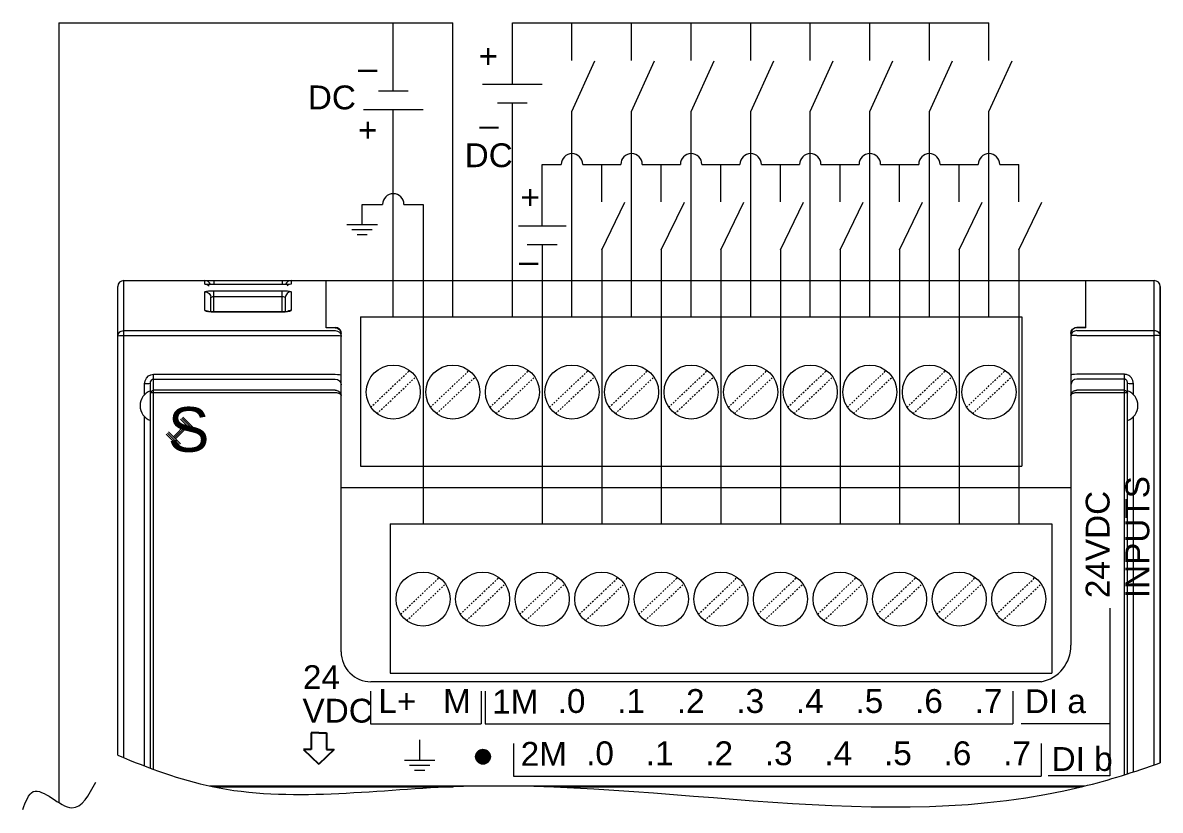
# Model space of a CAD drawing. Header units: inches. Extents: x 57 to 2760, y -193 to 2149.
# Drawn here: x 800 to 876.3, y 1424.8 to 1477.7 of the extents above; entities that cross this region are included whole.
import ezdxf

# ---------------------------------------------------------------- set-up
doc = ezdxf.new("R2010")
doc.units = ezdxf.units.IN
doc.header["$MEASUREMENT"] = 0
doc.linetypes.add('DOT', pattern=[0.2, 0.1, -0.1])
doc.layers.add('Wiring', color=7, linetype='Continuous')
doc.styles.get("Standard").update_dxf_attribs({"font": 'arial.ttf'})

msp = doc.modelspace()

# ---------------------------------------------------------------- linework, layer by layer
at = {"color": 7, "linetype": 'Continuous', "lineweight": 0}
for p, q in [((806.73549, 1460.35907), (875.93549, 1460.35907)), ((806.73549, 1428.31898), (806.73549, 1460.35907)), ((812.18549, 1460.12574), (812.18549, 1460.35907)), ((812.78549, 1460.35907), (812.78549, 1460.08269)), ((817.38549, 1460.35907), (817.38549, 1460.08269)), ((817.98549, 1460.35907), (817.98549, 1460.12574)), ((820.33549, 1457.19277), (820.33549, 1460.35907)), ((871.33549, 1457.19277), (871.33549, 1460.35907)), ((875.93549, 1427.82747), (875.93549, 1460.35907)), ((806.33549, 1428.4854), (806.33549, 1459.95907)), ((812.18549, 1458.36318), (812.18549, 1459.60605)), ((817.44917, 1460.08405), (812.78549, 1460.08379)), ((817.38549, 1460.08269), (812.78549, 1460.08269)), ((812.78549, 1458.24749), (812.78549, 1459.67854)), ((812.78549, 1459.67854), (817.38549, 1459.67854)), ((817.38549, 1458.23905), (817.38549, 1459.67854)), ((817.98549, 1459.60605), (817.98549, 1458.36318)), ((876.33549, 1459.95907), (876.33549, 1427.96477)), ((876.33549, 1427.96477), (876.33549, 1459.95907)), ((812.58549, 1458.25674), (812.58549, 1459.20906)), ((812.78547, 1459.28127), (817.38549, 1459.28127)), ((817.58549, 1459.20906), (817.58549, 1458.25673)), ((812.18549, 1458.36318), (812.33857, 1458.33334)), ((812.33857, 1458.33334), (812.41698, 1458.28199)), ((812.78549, 1458.23905), (812.78549, 1458.24753)), ((817.38549, 1458.24753), (812.78549, 1458.24753)), ((817.38549, 1458.23905), (812.78549, 1458.23905)), ((817.56897, 1458.24509), (817.38549, 1458.23905)), ((817.83242, 1458.33334), (817.75419, 1458.28211)), ((817.98549, 1458.36318), (817.83242, 1458.33334)), ((822.62549, 1457.92907), (822.62549, 1447.89707)), ((822.62549, 1457.92907), (867.04549, 1457.92907)), ((867.04549, 1457.92907), (867.04549, 1447.89707)), ((806.73549, 1456.99734), (820.93549, 1456.99734)), ((806.73549, 1456.6775), (820.93549, 1456.6775)), ((820.33549, 1457.20543), (820.93549, 1457.20543)), ((820.93549, 1457.19277), (820.33549, 1457.19277)), ((821.0867, 1457.17575), (820.93549, 1457.20543)), ((821.30489, 1456.75909), (821.33549, 1456.61079)), ((821.33549, 1435.42117), (821.33549, 1456.80543)), ((870.33549, 1456.80543), (870.33549, 1435.88307)), ((870.3661, 1456.75909), (870.33549, 1456.61079)), ((870.51261, 1457.12706), (870.41948, 1457.0429)), ((870.61986, 1457.17623), (870.51261, 1457.12706)), ((870.58429, 1457.17575), (870.73549, 1457.20543)), ((870.73549, 1457.19277), (870.61986, 1457.17623)), ((871.33549, 1457.20543), (870.73549, 1457.20543)), ((871.33549, 1457.19277), (870.73549, 1457.19277)), ((870.73549, 1456.99734), (875.93549, 1456.99734)), ((870.73549, 1456.6775), (875.93549, 1456.6775)), ((808.53549, 1427.61048), (808.53549, 1453.47522)), ((808.73549, 1427.5368), (808.73549, 1454.06165)), ((808.73549, 1454.06165), (820.93549, 1454.06165)), ((808.73549, 1453.73674), (820.93549, 1453.73674)), ((873.93549, 1454.06165), (870.73549, 1454.06165)), ((873.93549, 1453.73674), (870.73549, 1453.73674)), ((873.93549, 1427.17263), (873.93549, 1454.06165)), ((874.13549, 1427.23529), (874.13549, 1453.47524)), ((808.13549, 1452.68185), (808.13549, 1453.41507)), ((820.93549, 1452.99475), (808.73549, 1452.99475)), ((820.93549, 1452.82191), (808.73549, 1452.82191)), ((821.33549, 1452.64403), (821.33549, 1453.35037)), ((873.93549, 1452.99475), (870.73549, 1452.99475)), ((873.93549, 1452.82191), (870.73549, 1452.82327)), ((874.53549, 1452.68185), (874.53549, 1453.41507)), ((808.13549, 1427.7612), (808.13549, 1451.23629)), ((874.53549, 1427.36268), (874.53549, 1451.23629)), ((822.62549, 1447.89707), (867.04549, 1447.89707)), ((821.33549, 1446.4638), (870.33549, 1446.4638)), ((824.62549, 1444.02907), (824.62549, 1433.99707)), ((824.62549, 1444.02907), (869.04549, 1444.02907)), ((869.04549, 1444.02907), (869.04549, 1433.99707)), ((824.62549, 1433.99707), (869.04549, 1433.99707)), ((868.3354, 1433.42107), (823.33549, 1433.42107)), ((826.61223, 1428.16336), (826.61223, 1429.52836)), ((830.36111, 1428.39027), (830.85402, 1428.88317)), ((830.36685, 1428.3496), (830.89469, 1428.87744)), ((830.37263, 1428.44819), (830.79609, 1428.87165)), ((830.37455, 1428.31089), (830.93339, 1428.86974)), ((830.38224, 1428.27219), (830.9721, 1428.86204)), ((830.38416, 1428.50612), (830.73817, 1428.86013)), ((830.38994, 1428.23348), (831.0108, 1428.85434)), ((830.39568, 1428.56404), (830.68024, 1428.84861)), ((830.39764, 1428.19478), (831.04951, 1428.84664)), ((830.41573, 1428.16646), (831.07782, 1428.82855)), ((830.43432, 1428.13865), (831.10564, 1428.80997)), ((830.4529, 1428.11083), (831.13346, 1428.79138)), ((830.47149, 1428.08301), (831.16127, 1428.77279)), ((830.47265, 1428.68742), (830.55687, 1428.77164)), ((830.49008, 1428.0552), (831.18909, 1428.75421)), ((830.5098, 1428.02851), (831.21577, 1428.73448)), ((830.53762, 1428.00993), (831.23436, 1428.70667)), ((830.56543, 1427.99134), (831.25295, 1428.67885)), ((830.59325, 1427.97275), (831.27153, 1428.65103)), ((830.62107, 1427.95417), (831.29012, 1428.62322)), ((830.64889, 1427.93558), (831.30871, 1428.5954)), ((830.67988, 1427.92017), (831.32412, 1428.56441)), ((830.71858, 1427.91247), (831.33182, 1428.5257)), ((830.75729, 1427.90477), (831.33952, 1428.487)), ((830.79599, 1427.89707), (831.34722, 1428.44829)), ((830.8347, 1427.88937), (831.35491, 1428.40959)), ((830.88009, 1427.88836), (831.35592, 1428.36419)), ((830.93802, 1427.89988), (831.3444, 1428.30627)), ((825.58848, 1428.16336), (827.63598, 1428.16336)), ((825.92973, 1427.82211), (827.29473, 1427.82211)), ((830.99594, 1427.9114), (831.33288, 1428.24834)), ((831.05753, 1427.92659), (831.31769, 1428.18675)), ((831.19738, 1428.02003), (831.22425, 1428.04691)), ((826.27098, 1427.48086), (826.95348, 1427.48086)), ((871.26126, 1426.41505), (812.51491, 1426.41505)), ((828.86505, 1426.34766), (812.83923, 1426.34766)), ((870.989, 1426.34766), (835.94165, 1426.34766))]:
    msp.add_line(p, q, dxfattribs=at)
at = {"linetype": 'DOT', "lineweight": 0}
for p, q in [((823.32964, 1451.85585), (825.92872, 1454.31789)), ((827.32964, 1451.85585), (829.92872, 1454.31789)), ((831.32964, 1451.85585), (833.92872, 1454.31789)), ((835.32964, 1451.85585), (837.92872, 1454.31789)), ((839.32964, 1451.85585), (841.92872, 1454.31789)), ((843.32964, 1451.85585), (845.92872, 1454.31789)), ((847.32964, 1451.85585), (849.92872, 1454.31789)), ((851.32964, 1451.85585), (853.92872, 1454.31789)), ((855.32964, 1451.85585), (857.92872, 1454.31789)), ((859.32964, 1451.85585), (861.92872, 1454.31789)), ((863.32964, 1451.85585), (865.92872, 1454.31789)), ((823.74227, 1451.42025), (826.34135, 1453.8823)), ((827.74227, 1451.42025), (830.34135, 1453.8823)), ((831.74227, 1451.42025), (834.34135, 1453.8823)), ((835.74227, 1451.42025), (838.34135, 1453.8823)), ((839.74227, 1451.42025), (842.34135, 1453.8823)), ((843.74227, 1451.42025), (846.34135, 1453.8823)), ((847.74227, 1451.42025), (850.34135, 1453.8823)), ((851.74227, 1451.42025), (854.34135, 1453.8823)), ((855.74227, 1451.42025), (858.34135, 1453.8823)), ((859.74227, 1451.42025), (862.34135, 1453.8823)), ((863.74227, 1451.42025), (866.34135, 1453.8823)), ((825.32964, 1437.95585), (827.92872, 1440.41789)), ((825.74227, 1437.52025), (828.34135, 1439.9823)), ((829.32964, 1437.95585), (831.92872, 1440.41789)), ((829.74227, 1437.52025), (832.34135, 1439.9823)), ((833.32964, 1437.95585), (835.92872, 1440.41789)), ((833.74227, 1437.52025), (836.34135, 1439.9823)), ((837.32964, 1437.95585), (839.92872, 1440.41789)), ((837.74227, 1437.52025), (840.34135, 1439.9823)), ((841.32964, 1437.95585), (843.92872, 1440.41789)), ((841.74227, 1437.52025), (844.34135, 1439.9823)), ((845.32964, 1437.95585), (847.92872, 1440.41789)), ((845.74227, 1437.52025), (848.34135, 1439.9823)), ((849.32964, 1437.95585), (851.92872, 1440.41789)), ((849.74227, 1437.52025), (852.34135, 1439.9823)), ((853.32964, 1437.95585), (855.92872, 1440.41789)), ((853.74227, 1437.52025), (856.34135, 1439.9823)), ((857.32964, 1437.95585), (859.92872, 1440.41789)), ((857.74227, 1437.52025), (860.34135, 1439.9823)), ((861.32964, 1437.95585), (863.92872, 1440.41789)), ((861.74227, 1437.52025), (864.34135, 1439.9823)), ((865.32964, 1437.95585), (867.92872, 1440.41789)), ((865.74227, 1437.52025), (868.34135, 1439.9823))]:
    msp.add_line(p, q, dxfattribs=at)
at = {"lineweight": 0}
for p, q in [((810.699, 1451.18901), (811.50068, 1450.3971)), ((810.90772, 1450.7051), (810.06917, 1449.86687)), ((810.97842, 1450.63437), (810.13986, 1449.79614)), ((811.04912, 1450.56365), (810.21056, 1449.72542)), ((810.55848, 1451.0467), (811.36016, 1450.25478)), ((810.62874, 1451.11785), (811.43042, 1450.32594)), ((809.5985, 1450.04978), (810.40018, 1449.25787)), ((809.66876, 1450.12094), (810.47044, 1449.32903)), ((809.73902, 1450.1921), (810.5407, 1449.40018)), ((872.95582, 1438.35356), (872.95582, 1427.10191)), ((823.31234, 1432.77855), (823.31234, 1430.58396)), ((830.74234, 1432.77855), (830.74234, 1430.58396)), ((831.00581, 1432.77855), (831.00581, 1430.58396)), ((866.43581, 1432.77855), (866.43581, 1430.58396)), ((823.31234, 1430.58396), (830.74234, 1430.58396)), ((831.00581, 1430.58396), (866.43581, 1430.58396)), ((872.95582, 1430.59699), (867.00352, 1430.59699)), ((832.91938, 1429.2711), (832.91938, 1427.07651)), ((868.34938, 1429.2711), (868.34938, 1427.07651)), ((832.91938, 1427.07651), (868.34938, 1427.07651)), ((872.95582, 1427.10191), (868.80306, 1427.10191))]:
    msp.add_line(p, q, dxfattribs=at)
for p, q in [((819.83622, 1429.99543), (819.32217, 1429.99543)), ((819.32217, 1429.99543), (819.32217, 1428.87704)), ((819.83622, 1429.99543), (820.35027, 1429.99543)), ((820.35027, 1429.99543), (820.35027, 1428.87704)), ((819.32217, 1428.87704), (818.80812, 1428.87704)), ((818.80812, 1428.87704), (819.83622, 1427.87956)), ((820.86432, 1428.87704), (819.83622, 1427.87956)), ((820.35027, 1428.87704), (820.86432, 1428.87704))]:
    msp.add_line(p, q)
at = {"color": 7, "linetype": 'Continuous', "lineweight": 0}
for points in [[(812.18549, 1460.12574), (812.33857, 1460.09536), (812.46834, 1460.00886)], [(812.43407, 1460.09113), (812.30108, 1460.10078), (812.21533, 1460.11273), (812.18549, 1460.12574)], [(812.18549, 1459.60605), (812.21523, 1459.62898), (812.3011, 1459.64927), (812.43406, 1459.66509), (812.60048, 1459.67509), (812.78549, 1459.67854)], [(812.18549, 1459.60605), (812.33857, 1459.57583), (812.46834, 1459.48977), (812.55505, 1459.36098), (812.58549, 1459.20906)], [(812.78549, 1460.08376), (812.71103, 1460.08415), (812.60253, 1460.08601), (812.50618, 1460.08923), (812.42506, 1460.09333), (812.36111, 1460.09797), (812.31781, 1460.1023), (812.30431, 1460.10408)], [(812.78549, 1460.08269), (812.6009, 1460.08486), (812.43407, 1460.09113)], [(817.73758, 1460.09116), (817.57094, 1460.08488), (817.38549, 1460.08269)], [(817.38549, 1459.67854), (817.56966, 1459.67513), (817.73629, 1459.66514), (817.86943, 1459.64935), (817.95551, 1459.62907), (817.98549, 1459.60605)], [(817.86684, 1460.10366), (817.87274, 1460.105), (817.86463, 1460.10379), (817.83256, 1460.10005), (817.78244, 1460.09579), (817.71657, 1460.09166), (817.63808, 1460.08818), (817.54819, 1460.08553), (817.44917, 1460.08405)], [(817.98549, 1459.60605), (817.83242, 1459.57583), (817.70265, 1459.48977), (817.61594, 1459.36098), (817.58549, 1459.20906)], [(817.98549, 1460.12574), (817.83241, 1460.09536), (817.70265, 1460.00885)], [(817.98549, 1460.12574), (817.95593, 1460.11279), (817.87039, 1460.10083), (817.73758, 1460.09116)], [(812.58549, 1459.20906), (812.59541, 1459.2319), (812.62406, 1459.25212), (812.66843, 1459.26787), (812.72393, 1459.27783), (812.78547, 1459.28126)], [(817.38549, 1459.28127), (817.4469, 1459.27786), (817.50247, 1459.26792), (817.54686, 1459.25218), (817.57554, 1459.23198), (817.58549, 1459.20907)], [(812.43688, 1458.26245), (812.3031, 1458.28984), (812.21593, 1458.32457), (812.18549, 1458.36318)], [(812.78549, 1458.24749), (812.64943, 1458.25134), (812.5423, 1458.2604), (812.45998, 1458.27237), (812.41005, 1458.28354), (812.40091, 1458.28634)], [(812.78549, 1458.23905), (812.60292, 1458.24503), (812.43688, 1458.26245)], [(817.75693, 1458.27998), (817.7674, 1458.28516), (817.76367, 1458.28432), (817.71891, 1458.27388), (817.64049, 1458.26177), (817.53654, 1458.25225), (817.41426, 1458.2477), (817.38549, 1458.24753)], [(817.98549, 1458.36318), (817.95529, 1458.32472), (817.86835, 1458.28997), (817.73471, 1458.26254), (817.56897, 1458.24509)], [(806.33549, 1456.61079), (806.34002, 1456.6688), (806.35536, 1456.73109), (806.3839, 1456.79512), (806.42753, 1456.85747), (806.48713, 1456.91381), (806.56131, 1456.95877), (806.64604, 1456.98755), (806.73549, 1456.99734)], [(806.33549, 1456.61079), (806.36561, 1456.63618), (806.45224, 1456.65789), (806.58215, 1456.6724), (806.73549, 1456.6775)], [(820.93549, 1457.19277), (821.05113, 1457.17623), (821.15838, 1457.12706), (821.2515, 1457.0429), (821.31435, 1456.92969), (821.33549, 1456.80543)], [(820.93549, 1456.99734), (821.0876, 1456.9683), (821.21783, 1456.88462), (821.30489, 1456.75909)], [(820.93549, 1456.6775), (821.0876, 1456.67248), (821.21783, 1456.65804), (821.30489, 1456.63638), (821.33549, 1456.61079)], [(821.33549, 1456.80543), (821.3061, 1456.95595), (821.21905, 1457.08756), (821.0867, 1457.17575)], [(870.33549, 1456.80543), (870.36489, 1456.95595), (870.45194, 1457.08756), (870.58429, 1457.17575)], [(870.41948, 1457.0429), (870.35664, 1456.92969), (870.33549, 1456.80543)], [(870.73549, 1456.6775), (870.58339, 1456.67248), (870.45316, 1456.65804), (870.3661, 1456.63638), (870.33549, 1456.61079)], [(870.73549, 1456.99734), (870.58339, 1456.9683), (870.45316, 1456.88462), (870.3661, 1456.75909)], [(875.93549, 1456.99734), (875.99549, 1456.99297), (876.05996, 1456.97815), (876.12623, 1456.95056), (876.19076, 1456.9084), (876.24907, 1456.85078), (876.2956, 1456.77908), (876.32538, 1456.69718), (876.33549, 1456.61079)], [(876.33549, 1456.61079), (876.30538, 1456.63618), (876.21875, 1456.65789), (876.08884, 1456.6724), (875.93549, 1456.6775)], [(808.13549, 1453.41507), (808.16822, 1453.62562), (808.2604, 1453.8099), (808.39726, 1453.94902), (808.56042, 1454.03341), (808.73549, 1454.06165)], [(808.53549, 1453.47524), (808.50504, 1453.45221), (808.41833, 1453.43269), (808.28856, 1453.41965), (808.13549, 1453.41507)], [(808.53549, 1453.47521), (808.54639, 1453.56029), (808.57711, 1453.63486), (808.62279, 1453.69122), (808.67726, 1453.72538), (808.73549, 1453.73674)], [(820.93549, 1454.06165), (821.08857, 1454.05697), (821.21834, 1454.04364), (821.30505, 1454.0237), (821.33549, 1454.00018)], [(820.93549, 1453.73674), (821.08857, 1453.70733), (821.21834, 1453.62358), (821.30505, 1453.49823), (821.33549, 1453.35037)], [(870.73549, 1454.06165), (870.58242, 1454.05697), (870.45265, 1454.04364), (870.36594, 1454.0237), (870.33549, 1454.00018)], [(870.73549, 1453.73674), (870.58242, 1453.70733), (870.45265, 1453.62358), (870.36594, 1453.49823), (870.33549, 1453.35037)], [(874.53549, 1453.41507), (874.52438, 1453.53887), (874.49549, 1453.64713), (874.4541, 1453.74015), (874.40409, 1453.81881), (874.34886, 1453.88366), (874.29147, 1453.93551), (874.23393, 1453.97596), (874.17667, 1454.00709), (874.11893, 1454.03067), (874.05954, 1454.04767), (873.99821, 1454.0581), (873.93549, 1454.06165)], [(874.13549, 1453.47524), (874.13179, 1453.52529), (874.12216, 1453.56906), (874.10836, 1453.60668), (874.09169, 1453.63849), (874.07328, 1453.66472), (874.05415, 1453.6857), (874.03497, 1453.70207), (874.01588, 1453.71466), (873.99664, 1453.72421), (873.97684, 1453.73109), (873.9564, 1453.73531), (873.93549, 1453.73674)], [(874.53549, 1453.41507), (874.38242, 1453.41965), (874.25265, 1453.43269), (874.16594, 1453.45221), (874.13549, 1453.47524)], [(808.53549, 1452.80157), (808.55072, 1452.8755), (808.59407, 1452.93817), (808.65896, 1452.98005), (808.73549, 1452.99475)], [(808.73549, 1452.82191), (808.65871, 1452.82035), (808.59344, 1452.81589), (808.55036, 1452.80926), (808.53549, 1452.80157)], [(820.9355, 1452.99475), (821.00033, 1452.99011), (821.05765, 1452.978), (821.10753, 1452.96066), (821.15063, 1452.93971), (821.18788, 1452.91613), (821.22028, 1452.89033), (821.24886, 1452.86202), (821.27409, 1452.83078), (821.29552, 1452.79688), (821.31262, 1452.76097), (821.32504, 1452.72373), (821.3327, 1452.68548), (821.33549, 1452.64407)], [(821.33549, 1452.64404), (821.3327, 1452.66506), (821.32504, 1452.68445), (821.31262, 1452.70333), (821.29553, 1452.72154), (821.2741, 1452.73873), (821.24887, 1452.75457), (821.22029, 1452.76893), (821.18791, 1452.78202), (821.15066, 1452.79398), (821.10757, 1452.8046), (821.05769, 1452.8134), (821.00039, 1452.81955), (820.93558, 1452.82191)], [(870.33549, 1452.64402), (870.33823, 1452.685), (870.34633, 1452.72515), (870.35959, 1452.76394), (870.3777, 1452.80085), (870.40029, 1452.83541), (870.42691, 1452.8672), (870.45722, 1452.89598), (870.49092, 1452.92156), (870.52753, 1452.94363), (870.5664, 1452.96187), (870.60684, 1452.97612), (870.6483, 1452.98632), (870.69093, 1452.99257), (870.73549, 1452.99475)], [(870.73549, 1452.82191), (870.69093, 1452.8208), (870.6483, 1452.81763), (870.60684, 1452.81246), (870.56639, 1452.80523), (870.52752, 1452.79597), (870.49092, 1452.78478), (870.45722, 1452.77181), (870.42691, 1452.75721), (870.40028, 1452.74109), (870.3777, 1452.72356), (870.35959, 1452.70484), (870.34633, 1452.68518), (870.33823, 1452.66482), (870.33549, 1452.64405)], [(873.93549, 1452.99475), (874.01107, 1452.98043), (874.07599, 1452.93906), (874.12016, 1452.87574), (874.13549, 1452.80157)], [(874.13549, 1452.80157), (874.12016, 1452.80938), (874.07599, 1452.81604), (874.01107, 1452.8204), (873.93549, 1452.82191)]]:
    msp.add_lwpolyline(points, dxfattribs=at)
for centre, radius in [((824.83549, 1452.86907), 1.815), ((828.83549, 1452.86907), 1.815), ((832.83549, 1452.86907), 1.815), ((836.83549, 1452.86907), 1.815), ((840.83549, 1452.86907), 1.815), ((844.83549, 1452.86907), 1.815), ((848.83549, 1452.86907), 1.815), ((852.83549, 1452.86907), 1.815), ((856.83549, 1452.86907), 1.815), ((860.83549, 1452.86907), 1.815), ((864.83549, 1452.86907), 1.815), ((826.83549, 1438.96907), 1.815), ((830.83549, 1438.96907), 1.815), ((834.83549, 1438.96907), 1.815), ((838.83549, 1438.96907), 1.815), ((842.83549, 1438.96907), 1.815), ((846.83549, 1438.96907), 1.815), ((850.83549, 1438.96907), 1.815), ((854.83549, 1438.96907), 1.815), ((858.83549, 1438.96907), 1.815), ((862.83549, 1438.96907), 1.815), ((866.83549, 1438.96907), 1.815), ((830.85993, 1428.38435), 0.5)]:
    msp.add_circle(centre, radius, dxfattribs=at)
for centre, radius, start, end in [((806.73549, 1459.95907), 0.4, 90, 180), ((812.18549, 1459.95907), 0.4, 18.8675899, 90), ((817.98549, 1459.95907), 0.4, 90, 161.1403929), ((817.98549, 1459.95907), 0.4, 90, 161.1403929), ((875.93549, 1459.95907), 0.4, 0, 90), ((808.89978, 1451.95907), 1.06429, 110.0159596, 249.9840404), ((873.77121, 1451.95907), 1.06429, 290.0159596, 69.9840404), ((823.33549, 1435.42107), 2, 179.9973232, 270), ((867.89642, 1435.82112), 2.43986, 280.3651811, 1.4550045)]:
    msp.add_arc(centre, radius, start, end, dxfattribs=at)
at = {"lineweight": 0}
for points in [[(806.33549, 1428.4854), (808.4197, 1427.61164), (815.59574, 1424.93955), (837.7178, 1428.43621), (859.46893, 1422.52993), (874.60873, 1427.36847), (876.33549, 1427.96477)], [(806.33549, 1419.94956), (808.4197, 1420.82332), (815.59574, 1423.49541), (837.7178, 1419.99875), (859.46893, 1425.90503), (874.60873, 1421.06649), (876.33549, 1420.47019)]]:
    msp.add_open_spline(points, degree=3, knots=[2.56503403, 2.56503403, 2.56503403, 2.56503403, 9.26735541, 25.48418798, 67.72972122, 73.18630874, 73.18630874, 73.18630874, 73.18630874], dxfattribs=at)
at = {"layer": 'Wiring', "lineweight": 15}
for p, q in [((802.38863, 1477.66788), (828.83549, 1477.66788)), ((802.38863, 1477.66788), (802.38863, 1425.3012)), ((824.83549, 1473.09835), (824.83549, 1477.66788)), ((828.83549, 1457.92907), (828.83549, 1477.66788)), ((832.83549, 1473.54511), (832.83549, 1477.66884)), ((832.83549, 1477.66884), (848.83549, 1477.66884)), ((836.83549, 1475.14434), (836.83549, 1477.66884)), ((840.83549, 1475.14434), (840.83549, 1477.66884)), ((844.83549, 1475.14434), (844.83549, 1477.66884)), ((848.83549, 1475.14434), (848.83549, 1477.66884)), ((848.83549, 1477.66884), (864.83549, 1477.66884)), ((852.83549, 1475.14434), (852.83549, 1477.66884)), ((856.83549, 1475.14434), (856.83549, 1477.66884)), ((860.83549, 1475.14434), (860.83549, 1477.66884)), ((864.83549, 1475.14434), (864.83549, 1477.66884)), ((836.83549, 1471.71841), (838.38143, 1475.12248)), ((840.83549, 1471.71841), (842.38143, 1475.12248)), ((844.83549, 1471.71841), (846.38143, 1475.12248)), ((848.83549, 1471.71841), (850.38143, 1475.12248)), ((852.83549, 1471.71841), (854.38143, 1475.12248)), ((856.83549, 1471.71841), (858.38143, 1475.12248)), ((860.83549, 1471.71841), (862.38143, 1475.12248)), ((864.83549, 1471.71841), (866.38143, 1475.12248)), ((830.83549, 1473.54511), (834.83549, 1473.54511)), ((823.83549, 1473.09835), (825.83549, 1473.09835)), ((822.83549, 1471.84101), (826.83549, 1471.84101)), ((824.83549, 1457.92907), (824.83549, 1471.84101)), ((831.83549, 1472.28777), (833.83549, 1472.28777)), ((832.83549, 1457.92907), (832.83549, 1472.28777)), ((836.83549, 1457.92907), (836.83549, 1471.71841)), ((840.83549, 1457.92907), (840.83549, 1471.71841)), ((844.83549, 1457.92907), (844.83549, 1471.71841)), ((848.83549, 1457.92907), (848.83549, 1471.71841)), ((852.83549, 1457.92907), (852.83549, 1471.71841)), ((856.83549, 1457.92907), (856.83549, 1471.71841)), ((860.83549, 1457.92907), (860.83549, 1471.71841)), ((864.83549, 1457.92907), (864.83549, 1471.71841)), ((834.83549, 1468.1586), (836.11524, 1468.1586)), ((834.83549, 1464.03488), (834.83549, 1468.1586)), ((837.55575, 1468.1586), (838.83549, 1468.1586)), ((838.83549, 1465.6341), (838.83549, 1468.1586)), ((838.83549, 1468.1586), (840.11524, 1468.1586)), ((841.55575, 1468.1586), (842.83549, 1468.1586)), ((842.83549, 1465.6341), (842.83549, 1468.1586)), ((842.83549, 1468.1586), (844.11524, 1468.1586)), ((845.55575, 1468.1586), (846.83549, 1468.1586)), ((846.83549, 1465.6341), (846.83549, 1468.1586)), ((846.83549, 1468.1586), (848.11524, 1468.1586)), ((849.55575, 1468.1586), (850.83549, 1468.1586)), ((850.83549, 1465.6341), (850.83549, 1468.1586)), ((850.83549, 1468.1586), (852.11524, 1468.1586)), ((853.55575, 1468.1586), (854.83549, 1468.1586)), ((854.83549, 1468.1586), (856.11524, 1468.1586)), ((854.83549, 1465.6341), (854.83549, 1468.1586)), ((857.55575, 1468.1586), (858.83549, 1468.1586)), ((858.83549, 1468.1586), (860.11524, 1468.1586)), ((858.83549, 1465.6341), (858.83549, 1468.1586)), ((861.55575, 1468.1586), (862.83549, 1468.1586)), ((862.83549, 1468.1586), (864.11524, 1468.1586)), ((862.83549, 1465.6341), (862.83549, 1468.1586)), ((865.55575, 1468.1586), (866.83549, 1468.1586)), ((866.83549, 1465.6341), (866.83549, 1468.1586)), ((822.74436, 1465.46546), (824.11524, 1465.46546)), ((825.55575, 1465.46546), (826.83549, 1465.46546)), ((826.83549, 1465.46546), (826.83549, 1444.02907)), ((838.83549, 1462.43169), (840.38143, 1465.61225)), ((842.83549, 1462.43169), (844.38143, 1465.61225)), ((846.83549, 1462.43169), (848.38143, 1465.61225)), ((850.83549, 1462.43169), (852.38143, 1465.61225)), ((854.83549, 1462.43169), (856.38143, 1465.61225)), ((858.83549, 1462.43169), (860.38143, 1465.61225)), ((862.83549, 1462.43169), (864.38143, 1465.61225)), ((866.83549, 1462.43169), (868.38143, 1465.61225)), ((833.23549, 1464.03488), (836.43549, 1464.03488)), ((833.83549, 1462.77753), (835.83549, 1462.77753)), ((834.83549, 1462.77753), (834.83549, 1444.02907)), ((838.83549, 1462.43169), (838.83549, 1444.02907)), ((842.83549, 1462.43169), (842.83549, 1444.02907)), ((846.83549, 1462.43169), (846.83549, 1444.02907)), ((850.83549, 1462.43169), (850.83549, 1444.02907)), ((854.83549, 1462.43169), (854.83549, 1444.02907)), ((858.83549, 1462.43169), (858.83549, 1444.02907)), ((862.83549, 1462.43169), (862.83549, 1444.02907)), ((866.83549, 1462.43169), (866.83549, 1444.02907))]:
    msp.add_line(p, q, dxfattribs=at)
at = {"layer": 'Wiring', "color": 7, "lineweight": 15}
for p, q in [((822.74436, 1464.10046), (822.74436, 1465.46546)), ((823.76811, 1464.10046), (821.72061, 1464.10046)), ((823.42686, 1463.75921), (822.06186, 1463.75921)), ((823.08561, 1463.41796), (822.40311, 1463.41796))]:
    msp.add_line(p, q, dxfattribs=at)
at = {"layer": 'Wiring', "lineweight": 15}
for centre in [(836.83549, 1468.1586), (840.83549, 1468.1586), (844.83549, 1468.1586), (848.83549, 1468.1586), (852.83549, 1468.1586), (856.83549, 1468.1586), (860.83549, 1468.1586), (864.83549, 1468.1586), (824.83549, 1465.46546)]:
    msp.add_arc(centre, 0.72026, 0, 180, dxfattribs=at)
msp.add_spline([(799.95774, 1424.83631), (800.66671, 1426.03803), (803.25602, 1424.95957), (804.85893, 1426.68511)], degree=3, dxfattribs=at)

# ---------------------------------------------------------------- texts
at = {"lineweight": 0}
for s, insert, char_height, width, attachment_point in [('S', (809.70033, 1451.86041), 3, 4.2892434, 1), ('L+', (825.11282, 1432.92445), 1.6, 5.3067617, 2), ('M', (829.11282, 1432.92445), 1.6, 5.3067617, 2), ('1M', (833.03211, 1432.88424), 1.6, 5.3067617, 2), ('.0', (836.8063, 1432.92445), 1.6, 5.3067617, 2), ('.1', (840.8063, 1432.92445), 1.6, 5.3067617, 2), ('.2', (844.8063, 1432.92445), 1.6, 5.3067617, 2), ('.3', (848.8063, 1432.92445), 1.6, 5.3067617, 2), ('.4', (852.8063, 1432.92445), 1.6, 5.3067617, 2), ('.5', (856.8063, 1432.92445), 1.6, 5.3067617, 2), ('.6', (860.8063, 1432.92445), 1.6, 5.3067617, 2), ('.7', (864.8063, 1432.92445), 1.6, 5.3067617, 2), ('DI a', (867.24356, 1432.10377), 1.6, 5.3067617, 4), ('2M', (834.94567, 1429.37678), 1.6, 5.3067617, 2), ('.0', (838.71986, 1429.417), 1.6, 5.3067617, 2), ('.1', (842.71986, 1429.417), 1.6, 5.3067617, 2), ('.2', (846.71986, 1429.417), 1.6, 5.3067617, 2), ('.3', (850.71986, 1429.417), 1.6, 5.3067617, 2), ('.4', (854.71986, 1429.417), 1.6, 5.3067617, 2), ('.5', (858.71986, 1429.417), 1.6, 5.3067617, 2), ('.6', (862.71986, 1429.417), 1.6, 5.3067617, 2), ('.7', (866.71986, 1429.417), 1.6, 5.3067617, 2), ('DI b', (869.0431, 1428.22035), 1.6, 5.3067617, 4)]:
    msp.add_mtext(s, dxfattribs=dict(at, insert=insert, char_height=char_height, width=width, attachment_point=attachment_point))
at = {"lineweight": 0, "insert": (871.33083, 1439.0321), "char_height": 1.6, "width": 12.8565333, "attachment_point": 1, "rotation": 90}
msp.add_mtext('24VDC INPUTS', dxfattribs=at)
at = {"char_height": 1.6, "width": 5.8936889, "attachment_point": 4}
for s, insert in [('24', (818.76936, 1433.72772)), ('VDC', (818.74357, 1431.46451))]:
    msp.add_mtext(s, dxfattribs=dict(at, insert=insert))
at = {"layer": 'Wiring', "lineweight": 15, "char_height": 1.6, "width": 8.5528889, "attachment_point": 2}
for s, insert in [('+', (831.2156, 1476.23769)), ('_', (823.1209, 1476.43259)), ('DC', (820.71376, 1473.45559)), ('+', (823.12145, 1471.27342)), ('_', (831.26213, 1472.61467)), ('DC', (831.24474, 1469.57132)), ('+', (834.02319, 1466.76255)), ('_', (833.93817, 1463.46502))]:
    msp.add_mtext(s, dxfattribs=dict(at, insert=insert))

doc.saveas('drawing.dxf')
